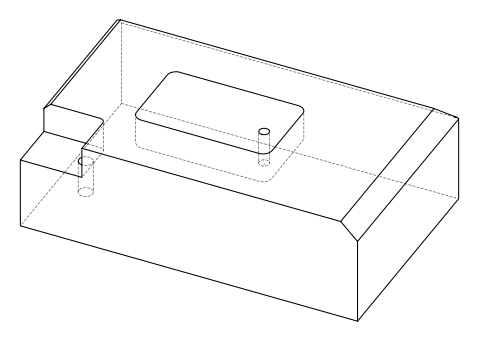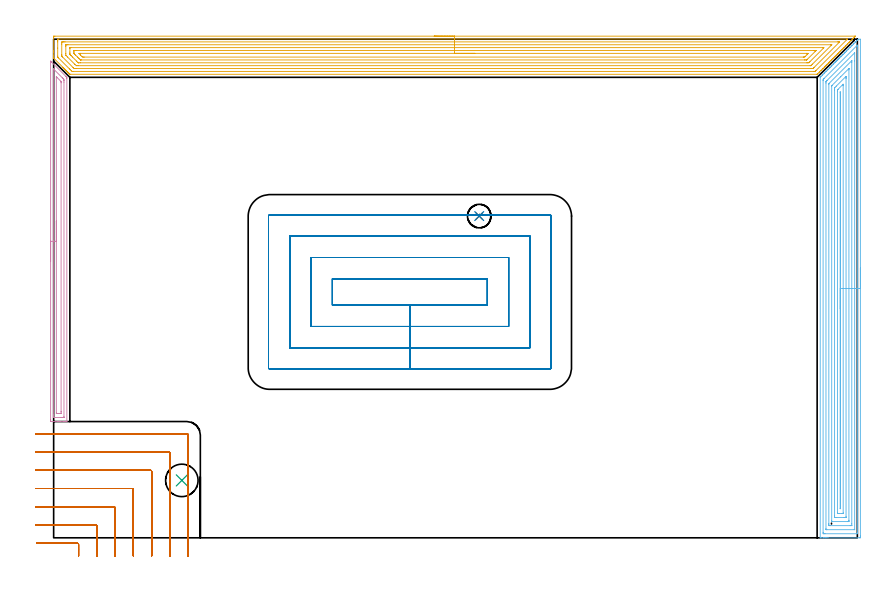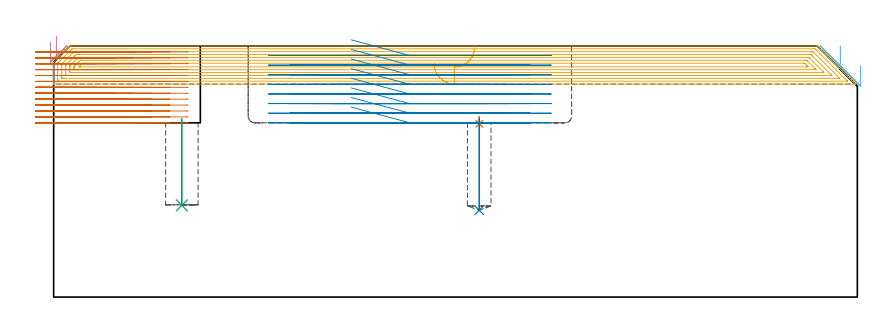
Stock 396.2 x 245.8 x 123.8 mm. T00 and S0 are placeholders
(PLAN: 8 operations, 5 tool changes, 80 min)
(1 SPOT_DRILL | STEP1POCKET | NXT0321_9005460120000 | 0.04 min | 4173 mm3)
(2 DRILL_BLIND_HOLE_INTO_CENTER | STEP1POCKET | NXT0301_087 | 0.19 min | 4478 mm3)
(3 INDEXABLE_INSERT_DRILL_BLIND_HOLE_FROM_SOLID | STEP1POCKET_1 | NXT0302_003 | 0.18 min | 15734 mm3)
(4 AREA_MILL | FG_CHAMFER_SURFACE | UGT0205_001 | 4.4 min | 5997 mm3)
(5 AREA_MILL_1 | FG_CHAMFER_SURFACE_1 | UGT0205_001 | 21.84 min | 69623 mm3)
(6 AREA_MILL_2 | FG_CHAMFER_SURFACE_2 | UGT0205_001 | 15.33 min | 45856 mm3)
(7 MILL_CORNER_NOTCH_RECTANGULAR | CORNER_NOTCH_RECTANGULAR | NXT0201_011 | Follow Part, ap 3, ae 75% | 16.98 min | 148914 mm3)
(8 MILL_RECTANGULAR_POCKET | POCKET_RECTANGULAR_STRAIGHT | UGT0201_095 | Follow Part, ap 5, ae 75% | 21 min | 570858 mm3)
(TOOL NXT0321_9005460120000 | NC Spot Drill, 142deg, 12mm, Carbide, Uncoated | D12 PA142 FL30 Z2)
(TOOL NXT0301_087 | Carbide Drill 11.6mm [860.1-1160-058A1-MM 2214] | D11.6 PA140 FL72 Z2)
(TOOL NXT0302_003 | Index. Insert Drill 16mm [880-D1600L20-05] | D16 PA176 FL80 Z2)
(TOOL UGT0205_001 | Chamfer Mill 20 x 3 x 45 deg. | D20 FL50 Z2)
(TOOL NXT0201_011 | ENDMILL 12mm [2P460-1200-NA 1630] | D12 FL38 Z6)
(TOOL UGT0201_095 | End mill 20 mm | D20 R3 FL38 Z4)
(OP 1 SPOT_DRILL)
G17 G21 G94 G90
T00 M6
G54
G17 G0 G90 X209.8 Y158.6 S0 M3
G43 Z133.8 H0
G94 G81 G98 Z85.401 F250. R88.9
G80
M5
M2
(OP 2 DRILL_BLIND_HOLE_INTO_CENTER)
G17 G21 G94 G90
T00 M6
G54
G17 G0 G90 X209.8 Y158.6 S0 M3
G43 Z133.8 H1
G94 G81 G98 Z42.8 F250. R87.9
G80
M5
M2
(OP 3 INDEXABLE_INSERT_DRILL_BLIND_HOLE_FROM_SOLID)
G17 G21 G94 G90
T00 M6
G54
G17 G0 G90 X63.2 Y28.3 S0 M3
G43 Z133.8 H1
G94 G81 G98 Z45.2 F250. R87.9
G80
M5
M2
(OP 4 AREA_MILL)
G17 G21 G94 G90
T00 M6
G54
G17 G0 G90 X-1.5 Y136.15 S1061 M3
G43 Z133.8 H0
Z125.8
G94 G1 Y136.188 Z124.928 F250.
Y136.302 Z124.064
Y136.491 Z123.212
Y136.753 Z122.38
Y137.087 Z121.574
Y137.49 Z120.8
Y137.958 Z120.064
Y138.489 Z119.372
Y139.079 Z118.729
Y139.722 Z118.14
Y140.414 Z117.609
Y141.15 Z117.14
Y141.924 Z116.737
Y142.73 Z116.403
Y143.562 Z116.141
Y144.413 Z115.952
Y145.278 Z115.838
Y146.15 Z115.8
Y234.705
X-1.499 Y234.986 Z115.801
X-1.472 Y234.972 Z115.828
X-1.386 Y234.886 Z115.914
X-1.031 Y234.532 Z116.265
X6.031 Y227.47 Z123.329
X6.473 Y227.027 Z123.773
X6.505 Y226.988 Z123.792
X6.5 Y226.392 Z123.8
Y57.446
X6.497 Y57.308 Z123.788
X6.491 Y57.307 Z123.782
X6.192 Y57.3 Z123.491
X5.727 Z123.026
X5.148 Z122.443
X3.093 Z120.391
X2.5 Z119.795
X1.914 Z119.209
X-1.031 Y57.301 Z116.266
X-1.26 Y57.304 Z116.037
X-1.491 Y57.309 Z115.806
X-1.495 Y57.424 Z115.803
X-1.499 Y57.892 Z115.801
X-1.5 Y58.366 Z115.8
Y146.15
X-0.086 Z117.214
X-0.085 Y230.998 Z117.215
X-0.084 Y231.077 Z117.216
X-0.082 Y231.114 Z117.218
X-0.081 Y231.118 Z117.219
X-0.072 Y231.112 Z117.228
X0.015 Y231.032 Z117.315
X0.208 Y230.842 Z117.508
X4.265 Y226.784 Z121.565
X4.663 Y226.384 Z121.963
X5.068 Y225.97 Z122.368
X5.083 Y225.558 Z122.383
X5.084 Y225.493 Z122.384
X5.086 Y224.664 Z122.386
X5.085 Y59.675 Z122.385
X5.084 Y59.468 Z122.384
X5.081 Y59.365 Z122.381
X5.079 Y59.322 Z122.379
X5.007 Y59.31 Z122.307
X4.634 Y59.303 Z121.934
X4.265 Y59.301 Z121.565
X3.754 Y59.3 Z121.054
X0.222 Y59.302 Z117.522
X0.019 Y59.307 Z117.319
X-0.074 Y59.31 Z117.226
X-0.084 Y59.61 Z117.216
X-0.085 Y59.675 Z117.215
X-0.086 Y60.503 Z117.214
Y146.15
X1.329 Z118.629
Y226.968
X1.331 Y227.162 Z118.631
X1.334 Y227.232 Z118.634
X1.336 Y227.253 Z118.636
X1.346 Y227.245 Z118.646
X1.419 Y227.178 Z118.719
X1.617 Y226.983 Z118.917
X3.536 Y225.065 Z120.836
X3.612 Y224.986 Z120.912
X3.648 Y224.945 Z120.948
X3.664 Y224.926 Z120.964
X3.665 Y224.892 Z120.965
X3.669 Y224.601 Z120.969
X3.671 Y224.31 Z120.971
Y62.349
X3.67 Y62.059 Z120.97
X3.666 Y61.458 Z120.966
X3.664 Y61.322 Z120.964
X3.532 Y61.307 Z120.832
X3.383 Y61.304 Z120.683
X2.656 Y61.3 Z119.956
X1.774 Z119.074
X1.617 Y61.301 Z118.917
X1.461 Y61.305 Z118.761
X1.358 Y61.31 Z118.658
X1.334 Y61.314 Z118.634
X1.333 Y61.327 Z118.633
X1.331 Y61.361 Z118.631
X1.329 Y61.458 Z118.629
Y146.15
Y147.021 Z118.667
Y147.886 Z118.78
Y148.738 Z118.969
Y149.57 Z119.232
Y150.376 Z119.565
Y151.15 Z119.968
Y151.886 Z120.437
Y152.578 Z120.968
Y153.221 Z121.557
Y153.81 Z122.201
Y154.341 Z122.893
Y154.81 Z123.629
Y155.213 Z124.402
Y155.547 Z125.208
Y155.809 Z126.04
Y155.998 Z126.892
Y156.112 Z127.757
Y156.15 Z128.629
G0 Z133.8
M5
M2
(OP 5 AREA_MILL_1)
G17 G21 G94 G90
T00 M6
G54
G17 G0 G90 X187.6 Y247.3 S1061 M3
G43 Z133.8 H0
Z115.
G94 G1 X187.638 Z114.128 F250.
X187.752 Z113.264
X187.941 Z112.412
X188.203 Z111.58
X188.537 Z110.774
X188.94 Z110.
X189.409 Z109.264
X189.94 Z108.572
X190.529 Z107.929
X191.172 Z107.34
X191.864 Z106.808
X192.6 Z106.34
X193.374 Z105.937
X194.18 Z105.603
X195.012 Z105.341
X195.864 Z105.152
X196.729 Z105.038
X197.6 Z105.
X394.938
X395.178 Y247.295 Z105.004
X395.182 Y247.294 Z105.005
X395.178 Y247.277 Z105.022
X394.928 Y247.028 Z105.272
X394.88 Y246.98 Z105.32
X394.672 Y246.77 Z105.526
X394.06 Y246.16 Z106.14
X393.987 Y246.086 Z106.213
X393.785 Y245.883 Z106.413
X393.191 Y245.291 Z107.009
X393.093 Y245.193 Z107.106
X392.898 Y244.996 Z107.3
X392.322 Y244.422 Z107.877
X392.2 Y244.299 Z107.999
X392.011 Y244.109 Z108.187
X391.454 Y243.554 Z108.746
X391.124 Y243.222 Z109.074
X390.585 Y242.685 Z109.615
X390.237 Y242.335 Z109.961
X389.716 Y241.816 Z110.484
X389.35 Y241.448 Z110.848
X388.847 Y240.947 Z111.353
X388.463 Y240.561 Z111.735
X387.979 Y240.079 Z112.221
X387.576 Y239.674 Z112.622
X387.11 Y239.21 Z113.09
X386.689 Y238.787 Z113.509
X386.542 Y238.642 Z113.657
X386.246 Y238.346 Z113.954
X385.802 Y237.9 Z114.397
X385.339 Y237.439 Z114.86
X384.914 Y237.013 Z115.284
X384.433 Y236.533 Z115.767
X384.027 Y236.126 Z116.171
X383.527 Y235.626 Z116.673
X383.14 Y235.239 Z117.058
X382.62 Y234.72 Z117.579
X382.253 Y234.352 Z117.945
X382.075 Y234.175 Z118.124
X381.898 Y233.998 Z118.301
X381.366 Y233.465 Z118.833
X381.182 Y233.282 Z119.018
X381.03 Y233.13 Z119.17
X380.922 Y233.021 Z119.276
X380.884 Y232.984 Z119.315
X380.479 Y232.578 Z119.72
X380.289 Y232.389 Z119.911
X380.161 Y232.261 Z120.039
X380.035 Y232.134 Z120.163
X379.991 Y232.09 Z120.208
X379.292 Y231.392 Z120.908
X379.149 Y231.247 Z121.05
X379.098 Y231.197 Z121.101
X378.423 Y230.523 Z121.777
X378.262 Y230.36 Z121.937
X378.204 Y230.303 Z121.995
X377.555 Y229.655 Z122.645
X377.375 Y229.473 Z122.823
X376.691 Y228.791 Z123.509
X376.427 Y228.531 Z123.764
X376.395 Y228.504 Z123.789
X376.269 Y228.5 Z123.8
X8.211
X8.005 Y228.504 Z123.789
X7.953 Y228.55 Z123.746
X7.855 Y228.643 Z123.654
X7.765 Y228.734 Z123.564
X7.618 Y228.881 Z123.417
X7.468 Y229.03 Z123.266
X7.318 Y229.181 Z123.117
X7.178 Y229.321 Z122.977
X7.024 Y229.473 Z122.822
X6.871 Y229.628 Z122.67
X6.737 Y229.761 Z122.536
X6.581 Y229.917 Z122.378
X6.425 Y230.074 Z122.224
X6.297 Y230.202 Z122.096
X6.137 Y230.36 Z121.935
X5.978 Y230.521 Z121.777
X5.857 Y230.642 Z121.656
X5.694 Y230.804 Z121.491
X5.531 Y230.968 Z121.33
X5.416 Y231.083 Z121.215
X5.25 Y231.247 Z121.047
X5.085 Y231.414 Z120.884
X4.976 Y231.523 Z120.775
X4.807 Y231.691 Z120.604
X4.638 Y231.861 Z120.437
X4.536 Y231.963 Z120.335
X0.005 Y236.495 Z115.804
X0. Y236.518 Z115.782
Y237.22 Z115.08
Y237.9 Z114.395
Y239.127 Z113.17
Y239.674 Z112.62
Y240.288 Z112.008
Y246.497 Z105.8
X0.003 Y246.77 Z105.527
X0.008 Y247.292 Z105.006
X0.091 Y247.294 Z105.004
X0.618 Y247.3 Z105.
X197.6
Y245.886 Z106.414
X391.006
X391.322 Y245.883 Z106.417
X391.169 Y245.724 Z106.576
X391.009 Y245.559 Z106.741
X375.822 Y230.372 Z121.928
X375.591 Y230.146 Z122.154
X375.355 Y229.917 Z122.383
X374.931 Y229.914 Z122.386
X9.554
X9.045 Y229.917 Z122.383
X8.658 Y230.295 Z122.005
X8.147 Y230.804 Z121.496
X7.765 Y231.185 Z121.115
X2.405 Y236.546 Z115.754
X2.174 Y236.782 Z115.518
X2.061 Y236.9 Z115.4
X2.01 Y236.958 Z115.342
X2.008 Y237.013 Z115.287
X2.002 Y237.413 Z114.887
X2. Y241.406 Z110.894
Y244.511 Z107.789
X2.001 Y244.996 Z107.304
X2.002 Y245.396 Z106.904
X2.01 Y245.883 Z106.417
X2.402 Y245.886 Z106.414
X197.6
Y244.472 Z107.828
X386.542 Y244.471 Z107.829
X387.072
X387.214 Y244.469 Z107.831
X387.435 Y244.465 Z107.835
X387.447 Y244.456 Z107.844
X387.444 Y244.449 Z107.851
X387.435 Y244.436 Z107.864
X374.809 Y231.809 Z120.491
X374.689 Y231.691 Z120.609
X374.359 Y231.37 Z120.93
X374.305 Y231.335 Z120.965
X374.217 Y231.333 Z120.967
X374.035 Y231.331 Z120.969
X373.506 Y231.329 Z120.971
X373.142 Y231.328 Z120.972
X11.338 Y231.329 Z120.971
X10.809 Y231.33 Z120.97
X10.445 Y231.332 Z120.968
X10.085 Y231.335 Z120.965
X9.714 Y231.691 Z120.609
X9.551 Y231.849 Z120.451
X4.387 Y237.013 Z115.287
X4.191 Y237.211 Z115.089
X4.027 Y237.384 Z114.916
X4.01 Y237.71 Z114.59
X4.004 Y237.9 Z114.4
X4.001 Y238.089 Z114.211
X4. Y243.412 Z108.888
X4.003 Y244.109 Z108.191
X4.006 Y244.294 Z108.006
X4.019 Y244.464 Z107.836
X4.191 Y244.466 Z107.834
X4.721 Y244.47 Z107.83
X5.085 Y244.471 Z107.829
X5.613
X197.6 Y244.472 Z107.828
Y243.057 Z109.243
X383.135
X383.507 Y243.054 Z109.246
X383.568 Y243.051 Z109.249
X383.589 Y243.049 Z109.251
X383.577 Y243.035 Z109.265
X383.515 Y242.967 Z109.333
X383.441 Y242.89 Z109.41
X383.373 Y242.821 Z109.479
X374.035 Y233.484 Z118.816
X373.579 Y233.031 Z119.269
X373.431 Y232.886 Z119.414
X373.31 Y232.771 Z119.529
X373.274 Y232.749 Z119.551
X373.232 Y232.747 Z119.553
X373.142 Y232.745 Z119.555
X372.975 Y232.743 Z119.557
X12.065
X11.338 Y232.748 Z119.552
X11.165 Y232.75 Z119.55
X10.445 Y233.407 Z118.893
X10.385 Y233.465 Z118.835
X6.837 Y237.013 Z115.287
X6.008 Y237.871 Z114.429
X6.004 Y237.9 Z114.4
X6. Y238.765 Z113.535
Y242.313 Z109.987
X6.003 Y242.768 Z109.532
X6.007 Y242.984 Z109.316
X6.01 Y243.037 Z109.263
X6.017 Y243.051 Z109.249
X6.041 Y243.052 Z109.248
X6.146 Y243.055 Z109.245
X6.871 Y243.057 Z109.243
X7.038
X197.6
Y241.643 Z110.657
X379.199
X379.395 Y241.642 Z110.658
X379.592 Y241.639 Z110.661
X379.706 Y241.637 Z110.663
X379.618 Y241.528 Z110.772
X379.546 Y241.448 Z110.852
X379.472 Y241.372 Z110.928
X379.395 Y241.293 Z111.007
X372.796 Y234.695 Z117.605
X372.45 Y234.352 Z117.948
X372.347 Y234.254 Z118.046
X372.249 Y234.164 Z118.136
X371.55 Y234.158 Z118.142
X371.355 Y234.157 Z118.143
X13.125
X12.426 Y234.159 Z118.141
X12.231 Y234.162 Z118.138
X12.17 Y234.164 Z118.136
X12.098 Y234.216 Z118.084
X11.956 Y234.352 Z117.948
X11.338 Y234.961 Z117.339
X9.285 Y237.013 Z115.287
X8.658 Y237.642 Z114.658
X8.406 Y237.9 Z114.4
X8.169 Y238.148 Z114.152
X8.025 Y238.301 Z113.999
X8.01 Y238.391 Z113.909
X8.003 Y238.551 Z113.749
X8.001 Y238.787 Z113.513
X8. Y239.44 Z112.86
Y241.214 Z111.086
X8.001 Y241.448 Z110.852
X8.003 Y241.611 Z110.689
X8.006 Y241.631 Z110.669
X8.008 Y241.635 Z110.665
X8.031 Y241.638 Z110.662
X8.135 Y241.641 Z110.659
X8.265 Y241.643 Z110.657
X8.462
X197.6
Y240.229 Z112.071
X374.929
X375.264 Y240.228 Z112.072
X375.546 Y240.225 Z112.075
X375.822 Y240.222 Z112.078
X375.83 Y240.189 Z112.111
X375.822 Y240.174 Z112.126
X375.573 Y239.922 Z112.378
X375.326 Y239.674 Z112.626
X371.567 Y235.915 Z116.385
X371.355 Y235.705 Z116.595
X371.257 Y235.613 Z116.687
X371.223 Y235.582 Z116.718
X371.187 Y235.578 Z116.722
X371.017 Y235.575 Z116.725
X370.462 Y235.572 Z116.728
X370.127 Y235.571 Z116.729
X13.683
X13.404 Y235.573 Z116.727
X13.265 Y235.576 Z116.724
X13.199 Y235.578 Z116.722
X13.125 Y235.633 Z116.667
X12.625 Y236.126 Z116.174
X12.231 Y236.516 Z115.784
X11.735 Y237.013 Z115.287
X10.848 Y237.9 Z114.4
X10.445 Y238.303 Z113.997
X10.204 Y238.547 Z113.753
X10.087 Y238.669 Z113.631
X10.032 Y238.731 Z113.569
X10.01 Y238.76 Z113.54
X10.008 Y238.787 Z113.513
X10.001 Y239.228 Z113.072
Y239.674 Z112.626
X10.002 Y240.114 Z112.186
X10.006 Y240.178 Z112.122
X10.01 Y240.213 Z112.087
X10.029 Y240.222 Z112.078
X10.166 Y240.224 Z112.076
X10.445 Y240.227 Z112.073
X10.78 Y240.229 Z112.071
X11.338
X197.6
Y238.815 Z113.485
X371.328 Y238.814 Z113.486
X371.355 Y238.813 Z113.487
X371.978 Y238.787 Z113.513
X371.671 Y238.474 Z113.826
X371.355 Y238.153 Z114.147
X370.462 Y237.26 Z115.04
X370.336 Y237.138 Z115.162
X370.204 Y237.013 Z115.287
X369.595 Y236.987 Z115.313
X369.569 Y236.986 Z115.314
X14.939
X14.912 Y236.987 Z115.313
X14.196 Y237.013 Z115.287
X14.018 Y237.184 Z115.116
X13.298 Y237.9 Z114.4
X13.125 Y238.073 Z114.227
X12.422 Y238.787 Z113.513
X13.098 Y238.813 Z113.487
X13.125 Y238.814 Z113.486
X197.6 Y238.815 Z113.485
X198.472 Z113.523
X199.337 Z113.637
X200.188 Z113.826
X201.02 Z114.088
X201.826 Z114.422
X202.6 Z114.825
X203.336 Z115.294
X204.028 Z115.825
X204.671 Z116.414
X205.261 Z117.057
X205.792 Z117.75
X206.26 Z118.485
X206.663 Z119.259
X206.997 Z120.065
X207.259 Z120.897
X207.448 Z121.749
X207.562 Z122.614
X207.6 Z123.485
G0 Z133.8
M5
M2
(OP 6 AREA_MILL_2)
G17 G21 G94 G90
T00 M6
G54
G17 G0 G90 X397.7 Y132.9 S1061 M3
G43 Z133.8 H0
Z114.
G94 G1 Y132.862 Z113.128 F250.
Y132.748 Z112.264
Y132.559 Z111.412
Y132.297 Z110.58
Y131.963 Z109.774
Y131.56 Z109.
Y131.092 Z108.264
Y130.56 Z107.572
Y129.971 Z106.929
Y129.328 Z106.34
Y128.636 Z105.809
Y127.9 Z105.34
Y127.126 Z104.937
Y126.32 Z104.603
Y125.488 Z104.341
Y124.637 Z104.152
Y123.772 Z104.038
Y122.9 Z104.
Y0.937
X397.699 Y0.608 Z104.001
X397.694 Y0.05 Z104.004
X397.692 Y0.008 Z104.006
X397.138 Y0. Z104.559
X381.736 Z119.959
X381.13 Z120.564
X380.563 Z121.134
X380.241 Z121.456
X379.674 Z122.023
X379.351 Z122.344
X378.307 Z123.392
X377.941 Y0.007 Z123.751
X377.903 Y0.01 Z123.788
X377.9 Y0.162 Z123.8
Y226.893
X377.904 Y226.995 Z123.789
X377.939 Y227.041 Z123.756
X378.239 Y227.339 Z123.461
X378.907 Y228.008 Z122.79
X379.12 Y228.22 Z122.58
X379.796 Y228.897 Z121.9
X380. Y229.1 Z121.7
X380.024 Y229.124 Z121.676
X380.685 Y229.787 Z121.011
X380.879 Y229.979 Z120.821
X380.917 Y230.017 Z120.783
X381.575 Y230.676 Z120.122
X381.759 Y230.859 Z119.941
X381.81 Y230.91 Z119.89
X382.464 Y231.565 Z119.233
X382.639 Y231.739 Z119.061
X382.702 Y231.802 Z118.998
X383.353 Y232.455 Z118.343
X383.518 Y232.618 Z118.182
X383.595 Y232.695 Z118.105
X384.243 Y233.344 Z117.454
X384.398 Y233.498 Z117.302
X384.488 Y233.588 Z117.212
X385.132 Y234.233 Z116.565
X385.278 Y234.377 Z116.422
X385.38 Y234.48 Z116.32
X385.577 Y234.678 Z116.121
X385.677 Y234.778 Z116.021
X386.021 Y235.122 Z115.676
X386.157 Y235.257 Z115.543
X386.273 Y235.373 Z115.427
X386.466 Y235.567 Z115.232
X386.569 Y235.67 Z115.128
X386.911 Y236.012 Z114.787
X387.037 Y236.137 Z114.663
X387.165 Y236.266 Z114.534
X387.355 Y236.456 Z114.342
X387.462 Y236.563 Z114.235
X388.058 Y237.158 Z113.642
X388.245 Y237.346 Z113.453
X388.354 Y237.456 Z113.343
X388.951 Y238.051 Z112.749
X389.134 Y238.235 Z112.564
X389.247 Y238.348 Z112.45
X389.843 Y238.943 Z111.856
X390.023 Y239.125 Z111.674
X390.139 Y239.241 Z111.557
X390.736 Y239.836 Z110.964
X390.913 Y240.014 Z110.785
X391.629 Y240.729 Z110.071
X391.802 Y240.903 Z109.895
X392.521 Y241.621 Z109.178
X392.691 Y241.793 Z109.006
X393.414 Y242.514 Z108.286
X393.581 Y242.682 Z108.116
X394.306 Y243.407 Z107.393
X394.47 Y243.571 Z107.227
X395.199 Y244.299 Z106.5
X395.359 Y244.461 Z106.338
X396.092 Y245.192 Z105.608
X396.249 Y245.35 Z105.448
X396.693 Y245.793 Z105.006
X396.7 Y245.8 Z105.
X397.691 Z104.005
X397.7 Y245.693 Z104.
Y122.9
X396.286 Z105.414
X396.285 Y2.393 Z105.415
X396.283 Y2.358 Z105.417
X396.249 Y2.01 Z105.451
X395.75 Y2.001 Z105.95
X380.241 Y2. Z121.459
X379.742 Y2.001 Z121.958
X379.351 Y2.01 Z122.349
X379.317 Y2.393 Z122.383
X379.315 Y2.43 Z122.385
Y225.554
X379.316 Y225.589 Z122.384
X379.351 Y225.989 Z122.349
X379.575 Y226.222 Z122.125
X379.796 Y226.446 Z121.904
X395.864 Y242.514 Z105.836
X396.058 Y242.705 Z105.642
X396.249 Y242.887 Z105.451
X396.283 Y242.514 Z105.417
X396.285 Y242.478 Z105.415
X396.286 Y122.9 Z105.414
X394.872 Z106.828
X394.871 Y4.179 Z106.829
X394.87 Y4.078 Z106.83
X394.868 Y4.029 Z106.832
X394.866 Y4.012 Z106.834
X394.826 Y4.009 Z106.874
X394.647 Y4.001 Z107.053
X381.13 Y4. Z120.57
X380.952 Y4.002 Z120.748
X380.833 Y4.005 Z120.867
X380.744 Y4.01 Z120.956
X380.735 Y4.046 Z120.965
X380.733 Y4.179 Z120.967
X380.729 Y4.581 Z120.971
Y224.171
X380.73 Y224.661 Z120.97
X380.733 Y224.862 Z120.967
X380.735 Y224.909 Z120.965
X380.753 Y224.942 Z120.947
X380.8 Y224.993 Z120.9
X381.13 Y225.33 Z120.57
X381.241 Y225.442 Z120.459
X394.79 Y238.99 Z106.91
X394.829 Y239.026 Z106.871
X394.856 Y239.047 Z106.844
X394.865 Y239.051 Z106.835
X394.867 Y239.041 Z106.833
X394.871 Y238.987 Z106.829
X394.872 Y235.112 Z106.828
Y122.9
X393.457 Z108.243
Y6.857
X393.455 Y6.09 Z108.245
X393.453 Y6.037 Z108.247
X393.451 Y6.016 Z108.249
X393.437 Y6.01 Z108.263
X393.331 Y6.006 Z108.369
X393.118 Y6.002 Z108.582
X392.691 Y6. Z109.009
X382.873 Z118.827
X382.468 Y6.002 Z119.232
X382.266 Y6.005 Z119.434
X382.165 Y6.01 Z119.535
X382.149 Y6.013 Z119.551
X382.147 Y6.028 Z119.553
X382.145 Y6.066 Z119.555
X382.143 Y6.733 Z119.557
Y6.857
Y223.644
X382.144 Y223.769 Z119.556
X382.147 Y223.864 Z119.553
X382.149 Y223.884 Z119.551
X382.163 Y223.903 Z119.537
X382.198 Y223.944 Z119.502
X382.315 Y224.065 Z119.385
X393.334 Y235.085 Z108.366
X393.416 Y235.164 Z108.284
X393.444 Y235.187 Z108.256
X393.45 Y235.19 Z108.25
X393.452 Y235.18 Z108.248
X393.454 Y235.095 Z108.246
X393.457 Y234.604 Z108.243
Y234.48
Y122.9
X392.043 Z109.657
Y8.642
X392.042 Y8.401 Z109.658
X392.038 Y8.158 Z109.662
X392.035 Y8.01 Z109.665
X391.962 Y8.007 Z109.738
X391.802 Y8.003 Z109.898
X391.552 Y8. Z110.148
X383.798 Y8.001 Z117.902
X383.585 Y8.003 Z118.115
X383.568 Y8.005 Z118.132
X383.564 Y8.008 Z118.136
X383.562 Y8.024 Z118.138
X383.558 Y8.11 Z118.142
X383.557 Y8.239 Z118.143
Y8.4
Y222.713
X383.558 Y222.794 Z118.142
X383.561 Y222.834 Z118.139
X383.564 Y222.851 Z118.136
X383.58 Y222.876 Z118.12
X383.687 Y222.987 Z118.013
X387.967 Y227.269 Z113.733
X391.899 Y231.2 Z109.801
X391.964 Y231.262 Z109.736
X392.017 Y231.308 Z109.683
X392.037 Y231.324 Z109.663
X392.038 Y231.312 Z109.662
X392.041 Y231.152 Z109.659
X392.043 Y230.91 Z109.657
Y230.668
Y122.9
X390.629 Z111.071
X390.628 Y10.427 Z111.072
X390.626 Y10.123 Z111.074
X390.624 Y10.048 Z111.076
X390.622 Y10.018 Z111.078
X390.59 Y10.01 Z111.11
X390.446 Y10.003 Z111.254
X390.023 Y10.001 Z111.677
X389.559 Y10. Z112.141
X386.002 Z115.698
X385.577 Y10.001 Z116.123
X385.11 Y10.003 Z116.59
X384.996 Y10.01 Z116.704
X384.978 Y10.017 Z116.722
X384.976 Y10.054 Z116.724
X384.973 Y10.14 Z116.727
X384.972 Y10.427 Z116.728
X384.971 Y11.035 Z116.729
X384.972 Y220.805 Z116.728
X384.973 Y221.091 Z116.727
X384.978 Y221.692 Z116.722
X384.989 Y221.83 Z116.711
X385.135 Y221.983 Z116.565
X385.8 Y222.652 Z115.9
X390.487 Y227.339 Z111.213
X390.532 Y227.381 Z111.168
X390.548 Y227.393 Z111.152
X390.622 Y227.443 Z111.078
X390.624 Y227.339 Z111.076
X390.627 Y227.086 Z111.073
X390.629 Y226.732 Z111.071
Y226.446
Y122.9
X389.215 Z112.485
X389.214 Y12.212 Z112.486
Y12.133
X389.21 Y12.051 Z112.49
X389.207 Y12.01 Z112.493
X389.186 Y12.006 Z112.514
X389.134 Y12.003 Z112.566
X388.456 Y12. Z113.244
X387.355 Z114.345
X386.676 Y12.001 Z115.024
X386.466 Y12.007 Z115.234
X386.402 Y12.01 Z115.298
X386.392 Y12.132 Z115.308
X386.387 Y12.212 Z115.313
X386.386 Y12.293 Z115.314
X386.385 Y220.279 Z115.315
X386.386 Y220.36 Z115.314
X386.39 Y220.522 Z115.31
X386.399 Y220.79 Z115.301
X386.466 Y220.864 Z115.234
X386.577 Y220.979 Z115.123
X386.688 Y221.091 Z115.012
X388.804 Y223.207 Z112.896
X389.134 Y223.534 Z112.566
X389.183 Y223.579 Z112.517
X389.203 Y223.596 Z112.497
X389.208 Y223.442 Z112.492
X389.213 Y223.119 Z112.487
X389.214 Y222.957 Z112.486
X389.215 Y222.876 Z112.485
Y122.9
X387.8 Z113.9
Y14.444
X387.799 Z113.901
Y219.752
X387.8 Z113.9
Y122.9
Y122.028 Z113.938
Y121.164 Z114.051
Y120.312 Z114.24
Y119.48 Z114.503
Y118.674 Z114.836
Y117.9 Z115.239
Y117.164 Z115.708
Y116.472 Z116.239
Y115.829 Z116.828
Y115.24 Z117.472
Y114.709 Z118.164
Y114.24 Z118.9
Y113.837 Z119.673
Y113.503 Z120.479
Y113.241 Z121.311
Y113.052 Z122.163
Y112.938 Z123.028
Y112.9 Z123.9
G0 Z133.8
M5
M2
(OP 7 MILL_CORNER_NOTCH_RECTANGULAR)
G17 G21 G94 G90
T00 M6
G54
G17 G0 G90 X12.3 Y-9. S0 M3
G43 Z133.8 H1
Z120.885
G94 G1 Y-6. F250.
Y-3.295 F500.
G3 X11.705 Y-2.7 R0.6
G1 X-5.358
X-8.358 F250.
G0 Z133.8
X21.3 Y-9.
Z120.885
G1 Y-6.
Y5.704 F500.
G3 X20.704 Y6.3 R0.6
G1 X11.705
X-6.
X-9. Y6.301 F250.
G0 Z133.8
X30.3 Y-9.
Z120.885
G1 Y-6.
Y14.704 F500.
G3 X29.704 Y15.3 R0.6
G1 X20.704
X-6.
X-9. Y15.301 F250.
G0 Z133.8
X39.3 Y-9.
Z120.885
G1 Y-6.
Y23.704 F500.
G3 X38.704 Y24.3 R0.6
G1 X29.704
X-6.
X-9. Y24.302 F250.
G0 Z133.8
X48.3 Y-9.
Z120.885
G1 Y-6.
Y32.704 F500.
G3 X47.704 Y33.3 R0.6
G1 X38.704
X-6.
X-9. Y33.303 F250.
G0 Z133.8
X57.3 Y-9.
Z120.885
G1 Y-6.
Y41.704 F500.
G3 X56.704 Y42.3 R0.6
G1 X47.704
X-6.
X-9. Y42.305 F250.
G0 Z133.8
X66.3 Y-9.
Z120.885
G1 Y-6.
Y50.704 F500.
G3 X65.704 Y51.3 R0.6
G1 X-5.984
X-8.984 F250.
G0 Z133.8
X12.3 Y-9.
Z117.969
G1 Y-6.
Y-3.295 F500.
G3 X11.705 Y-2.7 R0.6
G1 X-5.358
X-8.358 F250.
G0 Z133.8
X21.3 Y-9.
Z117.969
G1 Y-6.
Y5.704 F500.
G3 X20.704 Y6.3 R0.6
G1 X-6.
X-9. F250.
G0 Z133.8
X30.3 Y-9.
Z117.969
G1 Y-6.
Y14.704 F500.
G3 X29.704 Y15.3 R0.6
G1 X-6.
X-9. F250.
G0 Z133.8
X39.3 Y-9.
Z117.969
G1 Y-6.
Y23.704 F500.
G3 X38.704 Y24.3 R0.6
G1 X-6.
X-9. F250.
G0 Z133.8
X48.3 Y-9.
Z117.969
G1 Y-6.
Y32.704 F500.
G3 X47.704 Y33.3 R0.6
G1 X-6.
X-9. F250.
G0 Z133.8
X57.3 Y-9.
Z117.969
G1 Y-6.
Y41.704 F500.
G3 X56.704 Y42.3 R0.6
G1 X-6.
X-9. F250.
G0 Z133.8
X66.3 Y-9.
Z117.969
G1 Y-6.
Y50.704 F500.
G3 X65.704 Y51.3 R0.6
G1 X-6.
X-9. F250.
G0 Z133.8
X12.3 Y-9.
Z115.054
G1 Y-6.
Y-3.295 F500.
G3 X11.705 Y-2.7 R0.6
G1 X-5.358
X-8.358 F250.
G0 Z133.8
X21.3 Y-9.
Z115.054
G1 Y-6.
Y5.704 F500.
G3 X20.704 Y6.3 R0.6
G1 X-6.
X-9. F250.
G0 Z133.8
X30.3 Y-9.
Z115.054
G1 Y-6.
Y14.704 F500.
G3 X29.704 Y15.3 R0.6
G1 X-6.
X-9. F250.
G0 Z133.8
X39.3 Y-9.
Z115.054
G1 Y-6.
Y23.704 F500.
G3 X38.704 Y24.3 R0.6
G1 X-6.
X-9. F250.
G0 Z133.8
X48.3 Y-9.
Z115.054
G1 Y-6.
Y32.704 F500.
G3 X47.704 Y33.3 R0.6
G1 X-6.
X-9. F250.
G0 Z133.8
X57.3 Y-9.
Z115.054
G1 Y-6.
Y41.704 F500.
G3 X56.704 Y42.3 R0.6
G1 X-6.
X-9. F250.
G0 Z133.8
X66.3 Y-9.
Z115.054
G1 Y-6.
Y50.704 F500.
G3 X65.704 Y51.3 R0.6
G1 X-6.
X-9. F250.
G0 Z133.8
X12.3 Y-9.
Z112.138
G1 Y-6.
Y-3.295 F500.
G3 X11.705 Y-2.7 R0.6
G1 X-5.358
X-8.358 F250.
G0 Z133.8
X21.3 Y-9.
Z112.138
G1 Y-6.
Y5.704 F500.
G3 X20.704 Y6.3 R0.6
G1 X-6.
X-9. F250.
G0 Z133.8
X30.3 Y-9.
Z112.138
G1 Y-6.
Y14.704 F500.
G3 X29.704 Y15.3 R0.6
G1 X-6.
X-9. F250.
G0 Z133.8
X39.3 Y-9.
Z112.138
G1 Y-6.
Y23.704 F500.
G3 X38.704 Y24.3 R0.6
G1 X-6.
X-9. F250.
G0 Z133.8
X48.3 Y-9.
Z112.138
G1 Y-6.
Y32.704 F500.
G3 X47.704 Y33.3 R0.6
G1 X-6.
X-9. F250.
G0 Z133.8
X57.3 Y-9.
Z112.138
G1 Y-6.
Y41.704 F500.
G3 X56.704 Y42.3 R0.6
G1 X-6.
X-9. F250.
G0 Z133.8
X66.3 Y-9.
Z112.138
G1 Y-6.
Y50.704 F500.
G3 X65.704 Y51.3 R0.6
G1 X-6.
X-9. F250.
G0 Z133.8
X12.3 Y-9.
Z109.223
G1 Y-6.
Y-3.295 F500.
G3 X11.705 Y-2.7 R0.6
G1 X-5.358
X-8.358 F250.
G0 Z133.8
X21.3 Y-9.
Z109.223
G1 Y-6.
Y5.704 F500.
G3 X20.704 Y6.3 R0.6
G1 X-6.
X-9. F250.
G0 Z133.8
X30.3 Y-9.
Z109.223
G1 Y-6.
Y14.704 F500.
G3 X29.704 Y15.3 R0.6
G1 X-6.
X-9. F250.
G0 Z133.8
X39.3 Y-9.
Z109.223
G1 Y-6.
Y23.704 F500.
G3 X38.704 Y24.3 R0.6
G1 X-6.
X-9. F250.
G0 Z133.8
X48.3 Y-9.
Z109.223
G1 Y-6.
Y32.704 F500.
G3 X47.704 Y33.3 R0.6
G1 X-6.
X-9. F250.
G0 Z133.8
X57.3 Y-9.
Z109.223
G1 Y-6.
Y41.704 F500.
G3 X56.704 Y42.3 R0.6
G1 X-6.
X-9. F250.
G0 Z133.8
X66.3 Y-9.
Z109.223
G1 Y-6.
Y50.704 F500.
G3 X65.704 Y51.3 R0.6
G1 X-6.
X-9. F250.
G0 Z133.8
X12.3 Y-9.
Z106.308
G1 Y-6.
Y-3.295 F500.
G3 X11.705 Y-2.7 R0.6
G1 X-5.358
X-8.358 F250.
G0 Z133.8
X21.3 Y-9.
Z106.308
G1 Y-6.
Y5.704 F500.
G3 X20.704 Y6.3 R0.6
G1 X-6.
X-9. F250.
G0 Z133.8
X30.3 Y-9.
Z106.308
G1 Y-6.
Y14.704 F500.
G3 X29.704 Y15.3 R0.6
G1 X-6.
X-9. F250.
G0 Z133.8
X39.3 Y-9.
Z106.308
G1 Y-6.
Y23.704 F500.
G3 X38.704 Y24.3 R0.6
G1 X-6.
X-9. F250.
G0 Z133.8
X48.3 Y-9.
Z106.308
G1 Y-6.
Y32.704 F500.
G3 X47.704 Y33.3 R0.6
G1 X-6.
X-9. F250.
G0 Z133.8
X57.3 Y-9.
Z106.308
G1 Y-6.
Y41.704 F500.
G3 X56.704 Y42.3 R0.6
G1 X-6.
X-9. F250.
G0 Z133.8
X66.3 Y-9.
Z106.308
G1 Y-6.
Y50.704 F500.
G3 X65.704 Y51.3 R0.6
G1 X-6.
X-9. F250.
G0 Z133.8
X12.3 Y-9.
Z103.392
G1 Y-6.
Y-3.295 F500.
G3 X11.705 Y-2.7 R0.6
G1 X-5.358
X-8.358 F250.
G0 Z133.8
X21.3 Y-9.
Z103.392
G1 Y-6.
Y5.704 F500.
G3 X20.704 Y6.3 R0.6
G1 X-6.
X-9. F250.
G0 Z133.8
X30.3 Y-9.
Z103.392
G1 Y-6.
Y14.704 F500.
G3 X29.704 Y15.3 R0.6
G1 X-6.
X-9. F250.
G0 Z133.8
X39.3 Y-9.
Z103.392
G1 Y-6.
Y23.704 F500.
G3 X38.704 Y24.3 R0.6
G1 X-6.
X-9. F250.
G0 Z133.8
X48.3 Y-9.
Z103.392
G1 Y-6.
Y32.704 F500.
G3 X47.704 Y33.3 R0.6
G1 X-6.
X-9. F250.
G0 Z133.8
X57.3 Y-9.
Z103.392
G1 Y-6.
Y41.704 F500.
G3 X56.704 Y42.3 R0.6
G1 X-6.
X-9. F250.
G0 Z133.8
X66.3 Y-9.
Z103.392
G1 Y-6.
Y50.704 F500.
G3 X65.704 Y51.3 R0.6
G1 X-6.
X-9. F250.
G0 Z133.8
X12.3 Y-9.
Z100.477
G1 Y-6.
Y-3.295 F500.
G3 X11.705 Y-2.7 R0.6
G1 X-5.358
X-8.358 F250.
G0 Z133.8
X21.3 Y-9.
Z100.477
G1 Y-6.
Y5.704 F500.
G3 X20.704 Y6.3 R0.6
G1 X-6.
X-9. F250.
G0 Z133.8
X30.3 Y-9.
Z100.477
G1 Y-6.
Y14.704 F500.
G3 X29.704 Y15.3 R0.6
G1 X-6.
X-9. F250.
G0 Z133.8
X39.3 Y-9.
Z100.477
G1 Y-6.
Y23.704 F500.
G3 X38.704 Y24.3 R0.6
G1 X-6.
X-9. F250.
G0 Z133.8
X48.3 Y-9.
Z100.477
G1 Y-6.
Y32.704 F500.
G3 X47.704 Y33.3 R0.6
G1 X-6.
X-9. F250.
G0 Z133.8
X57.3 Y-9.
Z100.477
G1 Y-6.
Y41.704 F500.
G3 X56.704 Y42.3 R0.6
G1 X-6.
X-9. F250.
G0 Z133.8
X66.3 Y-9.
Z100.477
G1 Y-6.
Y50.704 F500.
G3 X65.704 Y51.3 R0.6
G1 X-6.
X-9. F250.
G0 Z133.8
X12.3 Y-9.
Z97.562
G1 Y-6.
Y-3.295 F500.
G3 X11.705 Y-2.7 R0.6
G1 X-5.358
X-8.358 F250.
G0 Z133.8
X21.3 Y-9.
Z97.562
G1 Y-6.
Y5.704 F500.
G3 X20.704 Y6.3 R0.6
G1 X-6.
X-9. F250.
G0 Z133.8
X30.3 Y-9.
Z97.562
G1 Y-6.
Y14.704 F500.
G3 X29.704 Y15.3 R0.6
G1 X-6.
X-9. F250.
G0 Z133.8
X39.3 Y-9.
Z97.562
G1 Y-6.
Y23.704 F500.
G3 X38.704 Y24.3 R0.6
G1 X-6.
X-9. F250.
G0 Z133.8
X48.3 Y-9.
Z97.562
G1 Y-6.
Y32.704 F500.
G3 X47.704 Y33.3 R0.6
G1 X-6.
X-9. F250.
G0 Z133.8
X57.3 Y-9.
Z97.562
G1 Y-6.
Y41.704 F500.
G3 X56.704 Y42.3 R0.6
G1 X-6.
X-9. F250.
G0 Z133.8
X66.3 Y-9.
Z97.562
G1 Y-6.
Y50.704 F500.
G3 X65.704 Y51.3 R0.6
G1 X-6.
X-9. F250.
G0 Z133.8
X12.3 Y-9.
Z94.646
G1 Y-6.
Y-3.295 F500.
G3 X11.705 Y-2.7 R0.6
G1 X-5.358
X-8.358 F250.
G0 Z133.8
X21.3 Y-9.
Z94.646
G1 Y-6.
Y5.704 F500.
G3 X20.704 Y6.3 R0.6
G1 X-6.
X-9. F250.
G0 Z133.8
X30.3 Y-9.
Z94.646
G1 Y-6.
Y14.704 F500.
G3 X29.704 Y15.3 R0.6
G1 X-6.
X-9. F250.
G0 Z133.8
X39.3 Y-9.
Z94.646
G1 Y-6.
Y23.704 F500.
G3 X38.704 Y24.3 R0.6
G1 X-6.
X-9. F250.
G0 Z133.8
X48.3 Y-9.
Z94.646
G1 Y-6.
Y32.704 F500.
G3 X47.704 Y33.3 R0.6
G1 X-6.
X-9. F250.
G0 Z133.8
X57.3 Y-9.
Z94.646
G1 Y-6.
Y41.704 F500.
G3 X56.704 Y42.3 R0.6
G1 X-6.
X-9. F250.
G0 Z133.8
X66.3 Y-9.
Z94.646
G1 Y-6.
Y50.704 F500.
G3 X65.704 Y51.3 R0.6
G1 X-6.
X-9. F250.
G0 Z133.8
X12.3 Y-9.
Z91.731
G1 Y-6.
Y-3.295 F500.
G3 X11.705 Y-2.7 R0.6
G1 X-5.358
X-8.358 F250.
G0 Z133.8
X21.3 Y-9.
Z91.731
G1 Y-6.
Y5.704 F500.
G3 X20.704 Y6.3 R0.6
G1 X-6.
X-9. F250.
G0 Z133.8
X30.3 Y-9.
Z91.731
G1 Y-6.
Y14.704 F500.
G3 X29.704 Y15.3 R0.6
G1 X-6.
X-9. F250.
G0 Z133.8
X39.3 Y-9.
Z91.731
G1 Y-6.
Y23.704 F500.
G3 X38.704 Y24.3 R0.6
G1 X-6.
X-9. F250.
G0 Z133.8
X48.3 Y-9.
Z91.731
G1 Y-6.
Y32.704 F500.
G3 X47.704 Y33.3 R0.6
G1 X-6.
X-9. F250.
G0 Z133.8
X57.3 Y-9.
Z91.731
G1 Y-6.
Y41.704 F500.
G3 X56.704 Y42.3 R0.6
G1 X-6.
X-9. F250.
G0 Z133.8
X66.3 Y-9.
Z91.731
G1 Y-6.
Y50.704 F500.
G3 X65.704 Y51.3 R0.6
G1 X-6.
X-9. F250.
G0 Z133.8
X12.3 Y-9.
Z88.815
G1 Y-6.
Y-3.295 F500.
G3 X11.705 Y-2.7 R0.6
G1 X-5.358
X-8.358 F250.
G0 Z133.8
X21.3 Y-9.
Z88.815
G1 Y-6.
Y5.704 F500.
G3 X20.704 Y6.3 R0.6
G1 X-6.
X-9. F250.
G0 Z133.8
X30.3 Y-9.
Z88.815
G1 Y-6.
Y14.704 F500.
G3 X29.704 Y15.3 R0.6
G1 X-6.
X-9. F250.
G0 Z133.8
X39.3 Y-9.
Z88.815
G1 Y-6.
Y23.704 F500.
G3 X38.704 Y24.3 R0.6
G1 X-6.
X-9. F250.
G0 Z133.8
X48.3 Y-9.
Z88.815
G1 Y-6.
Y32.704 F500.
G3 X47.704 Y33.3 R0.6
G1 X-6.
X-9. F250.
G0 Z133.8
X57.3 Y-9.
Z88.815
G1 Y-6.
Y41.704 F500.
G3 X56.704 Y42.3 R0.6
G1 X-6.
X-9. F250.
G0 Z133.8
X66.3 Y-9.
Z88.815
G1 Y-6.
Y50.704 F500.
G3 X65.704 Y51.3 R0.6
G1 X-6.
X-9. F250.
G0 Z133.8
X12.3 Y-9.
Z85.9
G1 Y-6.
Y-3.295 F500.
G3 X11.705 Y-2.7 R0.6
G1 X-5.358
X-8.358 F250.
G0 Z133.8
X21.3 Y-9.
Z85.9
G1 Y-6.
Y5.704 F500.
G3 X20.704 Y6.3 R0.6
G1 X-6.
X-9. F250.
G0 Z133.8
X30.3 Y-9.
Z85.9
G1 Y-6.
Y14.704 F500.
G3 X29.704 Y15.3 R0.6
G1 X-6.
X-9. F250.
G0 Z133.8
X39.3 Y-9.
Z85.9
G1 Y-6.
Y23.704 F500.
G3 X38.704 Y24.3 R0.6
G1 X-6.
X-9. F250.
G0 Z133.8
X48.3 Y-9.
Z85.9
G1 Y-6.
Y32.704 F500.
G3 X47.704 Y33.3 R0.6
G1 X-6.
X-9. F250.
G0 Z133.8
X57.3 Y-9.
Z85.9
G1 Y-6.
Y41.704 F500.
G3 X56.704 Y42.3 R0.6
G1 X-6.
X-9. F250.
G0 Z133.8
X66.3 Y-9.
Z85.9
G1 Y-6.
Y50.704 F500.
G3 X65.704 Y51.3 R0.6
G1 X-6.
X-9. F250.
G0 Z133.8
M5
M2
(OP 8 MILL_RECTANGULAR_POCKET)
G17 G21 G94 G90
T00 M6
G54
G17 G0 G90 X146.723 Y114.7 S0 M3
G43 Z133.8 H0
Z126.8
G94 G1 X175.6 Z119.062 F250.
X213.8 F500.
Y127.7
X137.4
Y114.7
X175.6
Y104.2
X224.3
Y138.2
X126.9
Y104.2
X175.6
Y93.7
X234.8
Y148.7
X116.4
Y93.7
X175.6
Y83.2
X244.6
G3 X245.3 Y83.9 R0.7
G1 Y158.5
G3 X244.6 Y159.2 R0.7
G1 X106.6
G3 X105.9 Y158.5 R0.7
G1 Y83.9
G3 X106.6 Y83.2 R0.7
G1 X175.6
X176.6
G0 X146.723 Y114.7 Z122.062
G1 X175.6 Z114.325 F250.
X213.8 F500.
Y127.7
X137.4
Y114.7
X175.6
Y104.2
X224.3
Y138.2
X126.9
Y104.2
X175.6
Y93.7
X234.8
Y148.7
X116.4
Y93.7
X175.6
Y83.2
X244.6
G3 X245.3 Y83.9 R0.7
G1 Y158.5
G3 X244.6 Y159.2 R0.7
G1 X106.6
G3 X105.9 Y158.5 R0.7
G1 Y83.9
G3 X106.6 Y83.2 R0.7
G1 X175.6
X176.6
G0 X146.723 Y114.7 Z117.325
G1 X175.6 Z109.587 F250.
X213.8 F500.
Y127.7
X137.4
Y114.7
X175.6
Y104.2
X224.3
Y138.2
X126.9
Y104.2
X175.6
Y93.7
X234.8
Y148.7
X116.4
Y93.7
X175.6
Y83.2
X244.6
G3 X245.3 Y83.9 R0.7
G1 Y158.5
G3 X244.6 Y159.2 R0.7
G1 X106.6
G3 X105.9 Y158.5 R0.7
G1 Y83.9
G3 X106.6 Y83.2 R0.7
G1 X175.6
X176.6
G0 X146.723 Y114.7 Z112.587
G1 X175.6 Z104.85 F250.
X213.8 F500.
Y127.7
X137.4
Y114.7
X175.6
Y104.2
X224.3
Y138.2
X126.9
Y104.2
X175.6
Y93.7
X234.8
Y148.7
X116.4
Y93.7
X175.6
Y83.2
X244.6
G3 X245.3 Y83.9 R0.7
G1 Y158.5
G3 X244.6 Y159.2 R0.7
G1 X106.6
G3 X105.9 Y158.5 R0.7
G1 Y83.9
G3 X106.6 Y83.2 R0.7
G1 X175.6
X176.6
G0 X146.723 Y114.7 Z107.85
G1 X175.6 Z100.112 F250.
X213.8 F500.
Y127.7
X137.4
Y114.7
X175.6
Y104.2
X224.3
Y138.2
X126.9
Y104.2
X175.6
Y93.7
X234.8
Y148.7
X116.4
Y93.7
X175.6
Y83.2
X244.6
G3 X245.3 Y83.9 R0.7
G1 Y158.5
G3 X244.6 Y159.2 R0.7
G1 X106.6
G3 X105.9 Y158.5 R0.7
G1 Y83.9
G3 X106.6 Y83.2 R0.7
G1 X175.6
X176.6
G0 X146.723 Y114.7 Z103.112
G1 X175.6 Z95.375 F250.
X213.8 F500.
Y127.7
X137.4
Y114.7
X175.6
Y104.2
X224.3
Y138.2
X126.9
Y104.2
X175.6
Y93.7
X234.8
Y148.7
X116.4
Y93.7
X175.6
Y83.2
X244.6
G3 X245.3 Y83.9 R0.7
G1 Y158.5
G3 X244.6 Y159.2 R0.7
G1 X106.6
G3 X105.9 Y158.5 R0.7
G1 Y83.9
G3 X106.6 Y83.2 R0.7
G1 X175.6
X176.6
G0 X146.723 Y114.7 Z98.375
G1 X175.6 Z90.637 F250.
X213.8 F500.
Y127.7
X137.4
Y114.7
X175.6
Y104.2
X224.3
Y138.2
X126.9
Y104.2
X175.6
Y93.7
X234.8
Y148.7
X116.4
Y93.7
X175.6
Y83.2
X244.6
G3 X245.3 Y83.9 R0.7
G1 Y158.5
G3 X244.6 Y159.2 R0.7
G1 X106.6
G3 X105.9 Y158.5 R0.7
G1 Y83.9
G3 X106.6 Y83.2 R0.7
G1 X175.6
X176.6
G0 X146.723 Y114.7 Z93.637
G1 X175.6 Z85.9 F250.
X213.8 F500.
Y127.7
X137.4
Y114.7
X175.6
Y104.2
X224.3
Y138.2
X126.9
Y104.2
X175.6
Y93.7
X234.8
Y148.7
X116.4
Y93.7
X175.6
Y83.2
X244.6
G3 X245.3 Y83.9 R0.7
G1 Y158.5
G3 X244.6 Y159.2 R0.7
G1 X106.6
G3 X105.9 Y158.5 R0.7
G1 Y83.9
G3 X106.6 Y83.2 R0.7
G1 X175.6
X176.6
G0 Z133.8
M5
M2
